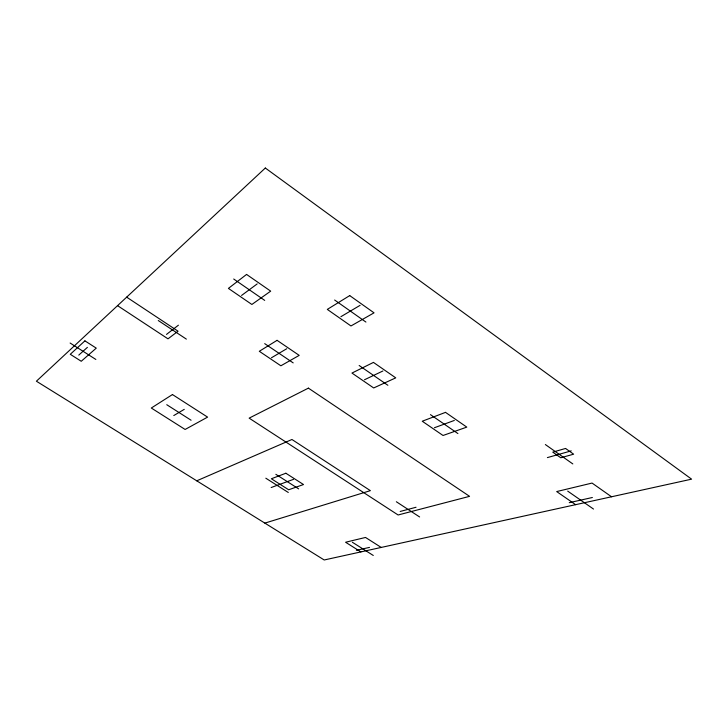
<?xml version="1.0" encoding="UTF-8"?>
<svg xmlns="http://www.w3.org/2000/svg" width="728" height="728" viewBox="0 0 728 728"><rect width="100%" height="100%" fill="white"/><g stroke="black" fill="none" stroke-linecap="round" stroke-linejoin="round"><path stroke-width="1.09" d="M78.779 355.1L87.406 347.365M166.503 334.407L178.406 325.198M241.578 295.441L257.193 283.911M173.783 415.551L184.248 409.364M271.48 357.757L286.741 348.73M340.886 316.698L360.105 305.332M364.501 379.752L382.901 370.989M196.751 480.817L291.946 439.494L370.379 490.645L264.856 523.114M271.162 487.533L293.557 479.333M434.443 427.727L454.308 420.456M547.392 457.603L571.234 450.869M400.191 511.465L416.043 507.261M356.365 550.341L369.496 547.392M569.25 502.675L592.365 497.506M352.388 542.26L373.282 555.464M360.897 551.906L345.572 542.242L365.52 537.455L381.217 547.438M265.82 478.205L288.279 492.465M70.125 343.034L95.859 359.459M166.748 404.704L191.082 420.229M275.857 474.328L298.635 488.87M396.351 501.747L419.619 516.962M117.545 305.642L168.004 338.848L178.06 331.195L126.663 297.151M158.267 320.529L186.368 339.121M264.701 343.634L293.193 362.89M233.697 279.015L264.701 300.391M359.159 365.492L387.869 385.276M430.466 414.642L457.903 433.551M575.611 504.677L556.683 491.564L592.055 483.064L611.529 496.769M567.694 491.109L593.502 509.054M334.643 300.027L365.92 322.058M545.354 444.544L572.818 463.927M265.329 168.022L36.4 381.217L324.206 559.978L691.6 479.16L265.329 168.022M84.912 340.859L70.279 354.299L81.245 361.27L96.26 348.139L84.912 340.859M246.574 274.429L228.419 288.397L251.87 304.468L270.68 291.145L246.574 274.429M172.454 394.549L151.306 408.026L185.112 429.465L207.598 417.117L172.454 394.549M277.077 340.34L259.305 351.287L280.871 365.793L299.199 355.373L277.077 340.34M349.722 295.595L327.309 309.4L350.96 325.962L374.037 312.84L349.722 295.595M308.399 388.133L249.14 418.136L398.107 514.987L469.569 496.341L308.399 388.133M373.455 362.408L351.961 373.064L373.692 387.96L395.75 377.859L373.455 362.408M285.867 473.236L271.371 478.769L288.661 489.762L303.512 484.539L285.867 473.236M445.509 412.366L422.249 421.23L443.034 435.481L466.794 427.118L445.509 412.366M565.556 448.457L552.77 452.134L560.769 457.766L573.637 454.19L565.556 448.457"/></g></svg>
